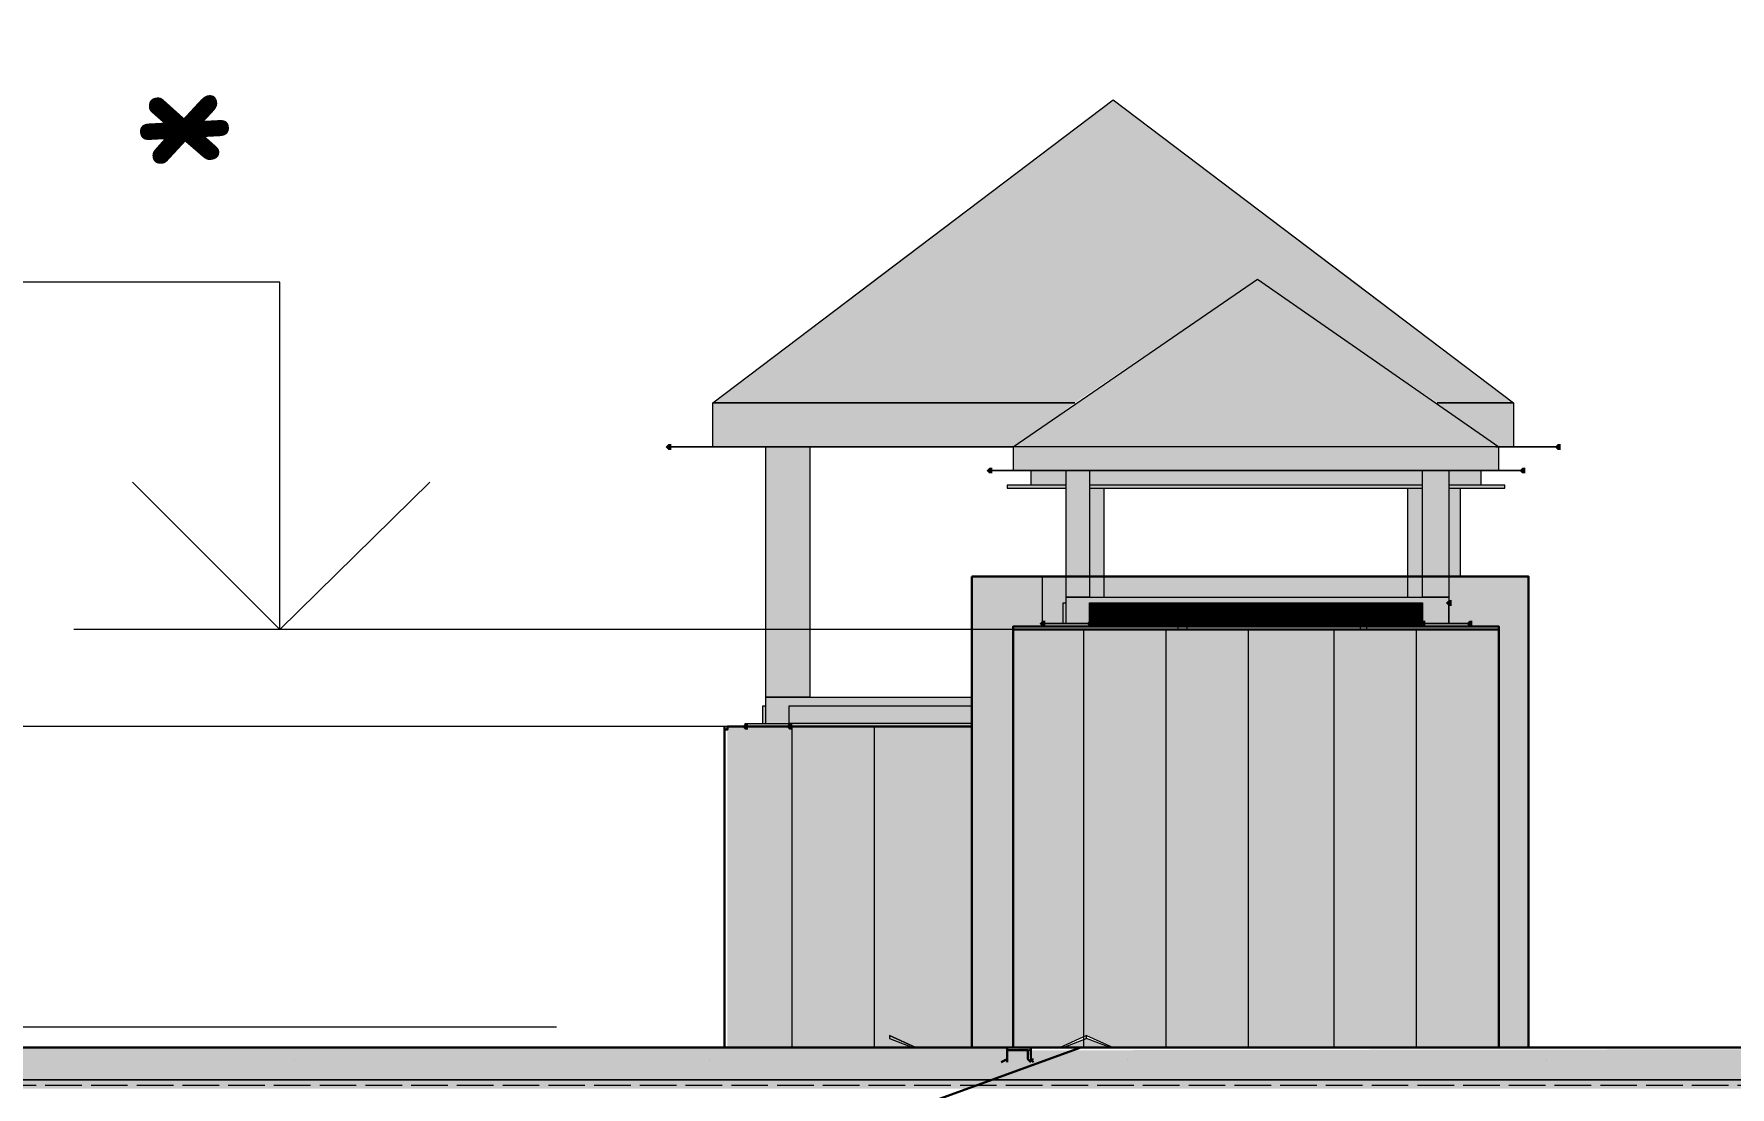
# Model space of a CAD drawing. Header units: millimetres. Extents: x -11345 to 411485, y -9810 to 73012.
# Drawn here: x 125128 to 127566, y 16854 to 18369 of the extents above; entities that cross this region are included whole.
import ezdxf

# ---------------------------------------------------------------- set-up
doc = ezdxf.new("R2010")
doc.units = ezdxf.units.MM
doc.linetypes.add('PDF_IMPORT', pattern=[1, 0.8, -0.2])
for name, color, linetype in [('PDF _Аннотация', 7, 'Continuous'), ('PDF _Крыша штриховка', 7, 'Continuous'), ('PDF _Линии', 7, 'Continuous'), ('PDF _Отметки', 7, 'Continuous'), ('PDF _Стены наружные', 7, 'Continuous'), ('PDF _Текст', 7, 'Continuous')]:
    doc.layers.add(name, color=color, linetype=linetype)
for name, color, linetype, true_color in [('PDF _Воздуховоды', 7, 'Continuous', 0xb7c1cb), ('PDF _Обобщенные модели', 7, 'Continuous', 0xb5bcbf), ('PDF _Ограждение', 7, 'Continuous', 0x7f7f7f), ('PDF _Стены штриховка поверхности', 7, 'Continuous', 0xcacbcc)]:
    doc.layers.add(name, color=color, linetype=linetype, true_color=true_color)
doc.styles.add('PDF GOST Common', font='GOST_Common.ttf')

msp = doc.modelspace()

# ---------------------------------------------------------------- hatches: boundary and pattern name
at = {"layer": 'PDF _Воздуховоды', "transparency": 33554559}
h = msp.add_hatch(color=256, dxfattribs=at)
h.paths.add_polyline_path([(126886.9662, 18016.10331), (127145.15516, 17838.33385), (127176.19428, 17815.05452), (126886.9662, 18016.10331), (126585.84651, 17809.31027), (126624.54462, 17838.33385)])
h.paths.add_polyline_path([(127022.40959, 18016.10331), (126679.5685, 18274.29228), (126336.72741, 18016.10331), (126103.93408, 17838.33385), (126103.93408, 17774.84476), (126180.12099, 17774.84476), (126180.12099, 17402.37543), (126175.88838, 17402.37543), (126175.88838, 17376.9798), (126150.49274, 17376.9798), (126150.49274, 17372.74719), (126476.40341, 17372.74719), (126476.40341, 17415.07325), (126243.61008, 17415.07325), (126243.61008, 17774.84476), (126535.65989, 17774.84476), (126535.65989, 17740.98392), (126561.05553, 17740.98392), (126561.05553, 17719.82089), (126527.19468, 17719.82089), (126527.19468, 17715.58828), (126611.8468, 17715.58828), (126611.8468, 17550.51664), (126607.6142, 17550.51664), (126607.6142, 17520.8884), (126577.98595, 17520.8884), (126577.98595, 17516.65579), (126645.70765, 17516.65579), (126645.70765, 17550.51664), (127123.99213, 17550.51664), (127123.99213, 17516.65579), (127191.71383, 17516.65579), (127191.71383, 17520.8884), (127162.08559, 17520.8884), (127162.08559, 17588.6101), (127179.01601, 17588.6101), (127179.01601, 17715.58828), (127242.5051, 17715.58828), (127242.5051, 17719.82089), (127208.64426, 17719.82089), (127208.64426, 17740.98392), (127234.03989, 17740.98392), (127234.03989, 17774.84476), (127255.20292, 17774.84476), (127255.20292, 17838.33385)], flags=0)
h.paths.add_polyline_path([(127102.8291, 17558.98186), (126666.87068, 17558.98186), (126666.87068, 17715.58828), (127102.8291, 17715.58828)], flags=0)
for points in [[(126044.67759, 17774.84476), (126044.67759, 17779.07737), (126040.44499, 17779.07737), (126036.21238, 17774.84476), (126040.44499, 17770.61216), (126044.67759, 17770.61216)], [(127322.92462, 17774.84476), (127322.92462, 17779.07737), (127318.69201, 17779.07737), (127314.45941, 17774.84476), (127318.69201, 17770.61216), (127322.92462, 17770.61216)], [(126506.03165, 17740.98392), (126506.03165, 17745.21652), (126501.79904, 17745.21652), (126497.56644, 17740.98392), (126501.79904, 17736.75131), (126506.03165, 17736.75131)], [(127272.13335, 17740.98392), (127272.13335, 17745.21652), (127267.90074, 17745.21652), (127263.66813, 17740.98392), (127267.90074, 17736.75131), (127272.13335, 17736.75131)], [(127166.31819, 17550.51664), (127166.31819, 17554.74925), (127162.08559, 17554.74925), (127157.85298, 17550.51664), (127162.08559, 17546.28404), (127166.31819, 17546.28404)], [(126582.21856, 17520.8884), (126582.21856, 17525.12101), (126577.98595, 17525.12101), (126573.75335, 17520.8884), (126577.98595, 17516.65579), (126582.21856, 17516.65579)], [(126649.94026, 17520.8884), (126649.94026, 17525.12101), (126645.70765, 17525.12101), (126641.47504, 17520.8884), (126645.70765, 17516.65579), (126649.94026, 17516.65579)], [(126649.94026, 17520.8884), (126649.94026, 17525.12101), (126645.70765, 17525.12101), (126641.47504, 17520.8884), (126645.70765, 17516.65579), (126649.94026, 17516.65579)], [(127128.22474, 17520.8884), (127128.22474, 17525.12101), (127123.99213, 17525.12101), (127119.75953, 17520.8884), (127123.99213, 17516.65579), (127128.22474, 17516.65579)], [(127128.22474, 17520.8884), (127128.22474, 17525.12101), (127123.99213, 17525.12101), (127119.75953, 17520.8884), (127123.99213, 17516.65579), (127128.22474, 17516.65579)], [(127195.94644, 17520.8884), (127195.94644, 17525.12101), (127191.71383, 17525.12101), (127187.48122, 17520.8884), (127191.71383, 17516.65579), (127195.94644, 17516.65579)], [(126154.72535, 17372.74719), (126154.72535, 17376.9798), (126150.49274, 17376.9798), (126146.26014, 17372.74719), (126150.49274, 17368.51458), (126154.72535, 17368.51458)], [(126218.21444, 17372.74719), (126218.21444, 17376.9798), (126213.98183, 17376.9798), (126209.74923, 17372.74719), (126213.98183, 17368.51458), (126218.21444, 17368.51458)], [(126218.21444, 17372.74719), (126218.21444, 17376.9798), (126213.98183, 17376.9798), (126209.74923, 17372.74719), (126213.98183, 17368.51458), (126218.21444, 17368.51458)]]:
    msp.add_hatch(color=7, dxfattribs=at).paths.add_polyline_path(points)
at = {"layer": 'PDF _Обобщенные модели', "true_color": 0xb7c0ca, "transparency": 33554559}
h = msp.add_hatch(color=9, dxfattribs=at)
h.paths.add_polyline_path([(129574.67104, 16852.13665), (129574.67104, 16911.39313), (126561.05553, 16907.16052), (126561.05553, 16911.39313), (126527.19468, 16907.16052), (126527.19468, 16911.39313), (123166.50548, 16907.16052), (123149.57505, 16894.46271), (123141.10984, 16894.46271), (123103.01639, 16864.83446), (123077.62075, 16864.83446), (123056.45772, 16869.06707), (123001.43384, 16877.53228), (123001.43384, 16852.13665)])
h.paths.add_polyline_path([(126561.05553, 16894.46271), (126556.82292, 16894.46271), (126556.82292, 16907.16052)], flags=0)
at = {"layer": 'PDF _Ограждение', "true_color": 0xb6c1cb, "transparency": 33554559}
for points in [[(126362.12305, 16924.09095), (126357.89044, 16928.32355), (126357.89044, 16924.09095), (126391.75129, 16911.39313), (126395.98389, 16911.39313)], [(126641.47504, 16924.09095), (126641.47504, 16928.32355), (126637.24244, 16924.09095), (126607.6142, 16911.39313), (126675.33589, 16911.39313)]]:
    msp.add_hatch(color=9, dxfattribs=at).paths.add_polyline_path(points)
at = {"layer": 'PDF _Стены наружные', "true_color": 0xb6c1cb, "transparency": 33554687}
for points in [[(127276.36595, 17588.6101), (127162.08559, 17588.6101), (127162.08559, 17520.8884), (127191.71383, 17520.8884), (127191.71383, 17516.65579), (127234.03989, 17516.65579), (127234.03989, 17512.42319), (126535.65989, 17512.42319), (126535.65989, 17516.65579), (126577.98595, 17516.65579), (126577.98595, 17520.8884), (126607.6142, 17520.8884), (126607.6142, 17550.51664), (126611.8468, 17550.51664), (126611.8468, 17588.6101), (126476.40341, 17588.6101), (126476.40341, 17372.74719), (126125.09711, 17372.74719), (126125.09711, 16911.39313), (126391.75129, 16911.39313), (126357.89044, 16924.09095), (126357.89044, 16928.32355), (126362.12305, 16924.09095), (126395.98389, 16911.39313), (126607.6142, 16911.39313), (126641.47504, 16928.32355), (126679.5685, 16911.39313), (127276.36595, 16911.39313)], [(127102.8291, 17588.6101), (126666.87068, 17588.6101), (126666.87068, 17558.98186), (127102.8291, 17558.98186)]]:
    msp.add_hatch(color=9, dxfattribs=at).paths.add_polyline_path(points)

# ---------------------------------------------------------------- linework, layer by layer
at = {"layer": 'PDF _Аннотация', "lineweight": 20}
for points in [[(125270.11068, 17724.05349), (125481.74099, 17512.42319), (125481.74099, 18011.8707), (124182.33093, 18011.8707)], [(125481.74099, 17512.42319), (125697.6039, 17724.05349)], [(125782.25602, 17512.42319), (125185.45856, 17512.42319)]]:
    msp.add_lwpolyline(points, dxfattribs=at)
at = {"layer": 'PDF _Воздуховоды', "color": 7, "lineweight": 18}
for points in [[(126103.93408, 17774.84476), (126103.93408, 17838.33385), (126624.54462, 17838.33385), (126103.93408, 17838.33385), (126679.5685, 18274.29228), (127255.20292, 17838.33385), (127145.15516, 17838.33385), (127255.20292, 17838.33385), (127255.20292, 17774.84476)], [(126539.8925, 17774.84476), (126040.44499, 17774.84476), (126535.65989, 17774.84476)], [(126243.61008, 17774.84476), (126243.61008, 17415.07325), (126180.12099, 17415.07325), (126180.12099, 17774.84476)], [(127234.03989, 17740.98392), (127234.03989, 17774.84476), (126535.65989, 17774.84476), (126535.65989, 17740.98392)], [(127234.03989, 17774.84476), (127318.69201, 17774.84476), (127229.80729, 17774.84476)], [(126561.05553, 17740.98392), (126561.05553, 17719.82089)], [(126645.70765, 17740.98392), (126645.70765, 17558.98186), (126611.8468, 17558.98186), (126611.8468, 17740.98392)], [(127162.08559, 17740.98392), (127162.08559, 17558.98186), (127123.99213, 17558.98186), (127123.99213, 17740.98392)], [(127208.64426, 17719.82089), (127208.64426, 17740.98392)], [(126611.8468, 17719.82089), (126527.19468, 17719.82089), (126527.19468, 17715.58828), (126611.8468, 17715.58828)], [(127123.99213, 17719.82089), (126645.70765, 17719.82089)], [(126645.70765, 17715.58828), (127123.99213, 17715.58828)], [(126666.87068, 17558.98186), (126666.87068, 17715.58828)], [(127102.8291, 17715.58828), (127102.8291, 17558.98186)], [(127162.08559, 17715.58828), (127242.5051, 17715.58828), (127242.5051, 17719.82089), (127162.08559, 17719.82089)], [(127179.01601, 17588.6101), (127179.01601, 17715.58828)], [(126611.8468, 17520.8884), (126611.8468, 17558.98186), (127162.08559, 17558.98186), (127162.08559, 17520.8884), (127162.08559, 17550.51664)], [(126607.6142, 17520.8884), (126607.6142, 17550.51664), (126611.8468, 17550.51664)], [(126645.70765, 17520.8884), (126645.70765, 17550.51664), (127123.99213, 17550.51664), (127123.99213, 17520.8884), (127191.71383, 17520.8884), (127123.99213, 17520.8884)], [(126577.98595, 17516.65579), (126577.98595, 17520.8884), (126645.70765, 17520.8884), (126577.98595, 17520.8884), (126645.70765, 17520.8884), (126645.70765, 17516.65579), (126645.70765, 17520.8884), (127123.99213, 17520.8884), (127123.99213, 17516.65579), (127123.99213, 17520.8884), (127191.71383, 17520.8884), (127191.71383, 17516.65579)], [(126645.70765, 17520.8884), (127123.99213, 17520.8884), (126645.70765, 17520.8884)], [(126180.12099, 17376.9798), (126180.12099, 17415.07325), (126476.40341, 17415.07325)], [(126476.40341, 17376.9798), (126213.98183, 17376.9798), (126213.98183, 17372.74719), (126150.49274, 17372.74719), (126150.49274, 17376.9798), (126213.98183, 17376.9798), (126213.98183, 17402.37543), (126476.40341, 17402.37543)], [(126175.88838, 17376.9798), (126175.88838, 17402.37543), (126180.12099, 17402.37543)], [(126150.49274, 17372.74719), (126213.98183, 17372.74719), (126476.40341, 17372.74719), (126213.98183, 17372.74719), (126213.98183, 17376.9798)]]:
    msp.add_lwpolyline(points, dxfattribs=at)
for points in [[(126535.65989, 17774.84476), (126886.9662, 18016.10331), (127234.03989, 17774.84476)], [(127267.90074, 17740.98392), (126501.79904, 17740.98392)]]:
    msp.add_lwpolyline(points, close=True, dxfattribs=at)
at = {"layer": 'PDF _Воздуховоды', "lineweight": 0, "const_width": 478.28448}
msp.add_lwpolyline([(126884.84989, 17550.51664), (126884.84989, 17520.8884), (126884.84989, 17516.65579)], dxfattribs=at)
at = {"layer": 'PDF _Воздуховоды', "lineweight": 0}
for points in [[(127318.69201, 17774.84476), (127229.80729, 17774.84476), (127318.69201, 17774.84476)], [(126476.40341, 17372.74719), (126213.98183, 17372.74719), (126476.40341, 17372.74719)]]:
    msp.add_lwpolyline(points, dxfattribs=at)
at = {"layer": 'PDF _Крыша штриховка', "lineweight": 9}
for points in [[(125502.90402, 16894.46271), (125502.90402, 16894.46271)], [(126099.70147, 16894.46271), (126099.70147, 16894.46271)], [(126700.73153, 16894.46271), (126700.73153, 16894.46271)], [(127301.76159, 16894.46271), (127301.76159, 16894.46271)]]:
    msp.add_lwpolyline(points, dxfattribs=at)
at = {"layer": 'PDF _Линии', "lineweight": 30}
for points in [[(126476.40341, 16911.39313), (126476.40341, 17588.6101)], [(126535.65989, 16911.39313), (126535.65989, 17512.42319), (126535.65989, 17516.65579), (126654.17286, 17516.65579), (127234.03989, 17516.65579), (127234.03989, 17512.42319)], [(127234.03989, 16911.39313), (127234.03989, 17512.42319), (126535.65989, 17512.42319)], [(126120.8645, 16911.39313), (126120.8645, 17372.74719)], [(126120.8645, 17368.51458), (126125.09711, 17368.51458), (126125.09711, 17372.74719), (126476.40341, 17372.74719)], [(126565.28814, 16890.2301), (126561.05553, 16894.46271), (126561.05553, 16911.39313), (126527.19468, 16911.39313), (126527.19468, 16894.46271), (126518.72947, 16890.2301)], [(126527.19468, 16890.2301), (126527.19468, 16894.46271), (126527.19468, 16907.16052), (126556.82292, 16907.16052), (126556.82292, 16894.46271), (126561.05553, 16890.2301)]]:
    msp.add_lwpolyline(points, dxfattribs=at)
at = {"layer": 'PDF _Линии', "lineweight": 30, "ltscale": 6.7731}
msp.add_lwpolyline([(127276.36595, 16911.39313), (127276.36595, 17588.6101), (126476.40341, 17588.6101)], dxfattribs=at)
at = {"layer": 'PDF _Линии', "lineweight": 9}
for points in [[(126577.98595, 17516.65579), (126577.98595, 17588.6101)], [(126637.24244, 16911.39313), (126637.24244, 17512.42319)], [(126755.75541, 16911.39313), (126755.75541, 17512.42319)], [(126874.26838, 16911.39313), (126874.26838, 17512.42319)], [(126997.01395, 16911.39313), (126997.01395, 17512.42319)], [(127115.52692, 16911.39313), (127115.52692, 17512.42319)], [(126218.21444, 16911.39313), (126218.21444, 17372.74719)], [(126336.72741, 16911.39313), (126336.72741, 17372.74719)], [(124677.54584, 16941.02137), (125879.60596, 16941.02137)]]:
    msp.add_lwpolyline(points, dxfattribs=at)
at = {"layer": 'PDF _Линии', "lineweight": 30, "ltscale": 77.848323}
msp.add_lwpolyline([(131690.97406, 16911.39313), (126633.00983, 16911.39313), (118379.42804, 13910.47544), (127428.73977, 13910.47544)], dxfattribs=at)
at = {"layer": 'PDF _Линии', "lineweight": 30, "ltscale": 33.569179}
msp.add_lwpolyline([(123170.73808, 16911.39313), (131792.55661, 16911.39313)], dxfattribs=at)
at = {"layer": 'PDF _Обобщенные модели', "color": 9, "lineweight": 0, "true_color": 0xb7c0ca}
for points in [[(126561.05553, 16907.16052), (126527.19468, 16907.16052), (126561.05553, 16907.16052)], [(129574.67104, 16864.83446), (123103.01639, 16864.83446), (129574.67104, 16864.83446)]]:
    msp.add_lwpolyline(points, dxfattribs=at)
for points in [[(126522.96208, 16894.46271), (126522.96208, 16894.46271), (126522.96208, 16894.46271)], [(126527.19468, 16894.46271), (126527.19468, 16894.46271), (126527.19468, 16894.46271)], [(126565.28814, 16894.46271), (126561.05553, 16894.46271), (126565.28814, 16894.46271)]]:
    msp.add_lwpolyline(points, close=True, dxfattribs=at)
at = {"layer": 'PDF _Обобщенные модели', "color": 7, "linetype": 'PDF_IMPORT', "lineweight": 18, "ltscale": 65.741406}
msp.add_lwpolyline([(131771.39358, 16856.36925), (123001.43384, 16856.36925)], dxfattribs=at)
at = {"layer": 'PDF _Ограждение', "color": 7, "lineweight": 9}
for points in [[(126357.89044, 16928.32355), (126395.98389, 16911.39313), (126357.89044, 16928.32355), (126357.89044, 16924.09095), (126391.75129, 16911.39313)], [(126641.47504, 16928.32355), (126603.38159, 16911.39313)], [(126607.6142, 16911.39313), (126641.47504, 16924.09095), (126641.47504, 16928.32355), (126679.5685, 16911.39313)], [(126675.33589, 16911.39313), (126641.47504, 16924.09095)]]:
    msp.add_lwpolyline(points, dxfattribs=at)
at = {"layer": 'PDF _Отметки', "lineweight": 20}
for points in [[(126535.65989, 17512.42319), (125744.16256, 17512.42319), (125481.74099, 17512.42319)], [(126125.09711, 17372.74719), (125545.23008, 17372.74719), (124034.18972, 17372.74719)]]:
    msp.add_lwpolyline(points, dxfattribs=at)
at = {"layer": 'PDF _Стены штриховка поверхности', "color": 9, "lineweight": 9, "true_color": 0xc0c0c0}
for points in [[(126772.68583, 17516.65579), (126772.68583, 17512.42319)], [(126785.38365, 17516.65579), (126785.38365, 17512.42319)], [(127035.10741, 17512.42319), (127035.10741, 17516.65579)], [(127043.57262, 17516.65579), (127043.57262, 17512.42319)]]:
    msp.add_lwpolyline(points, dxfattribs=at)

# ---------------------------------------------------------------- texts
at = {"layer": 'PDF _Текст', "insert": (122710.01375, 18086.78848), "char_height": 250.0006587, "attachment_point": 4, "rotation": 3.08433514, "style": 'PDF GOST Common'}
msp.add_mtext('+19,262 *+19,405 *', dxfattribs=at)

doc.saveas('drawing.dxf')
